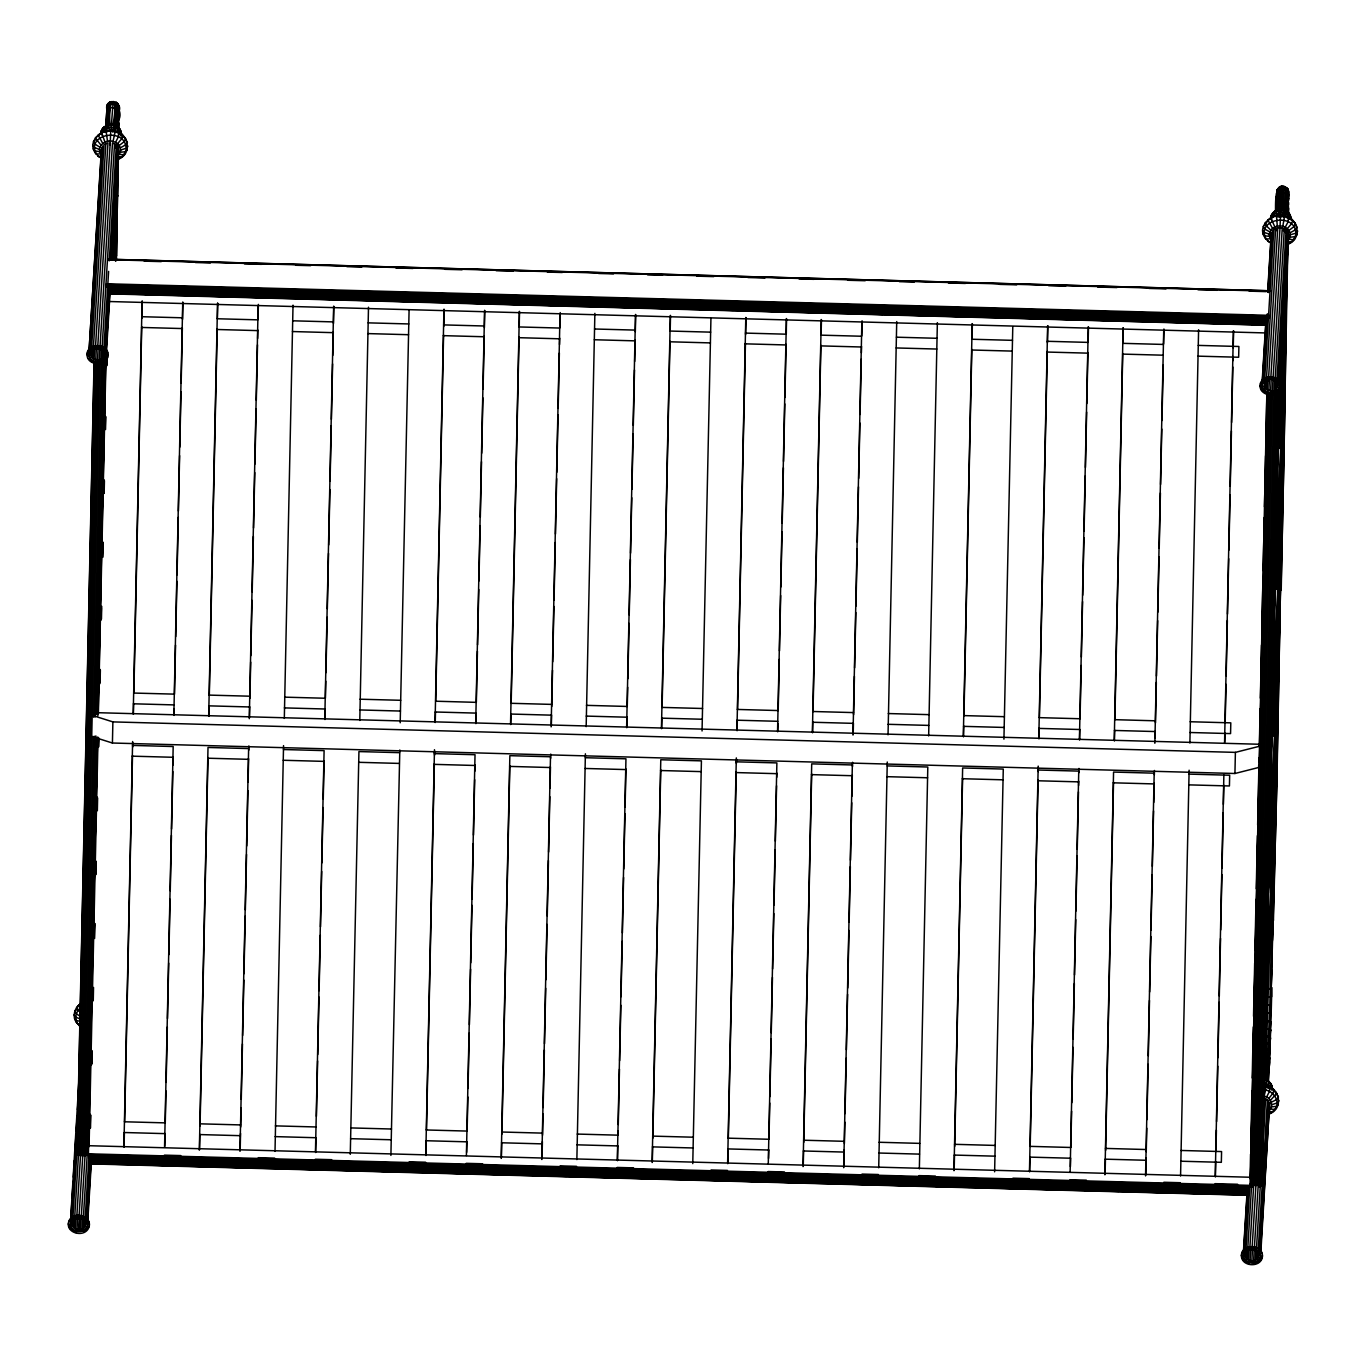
<?xml version="1.0" encoding="UTF-8"?>
<svg xmlns="http://www.w3.org/2000/svg" width="1366" height="1366" viewBox="0 0 1366 1366"><rect width="100%" height="100%" fill="white"/><g stroke="black" fill="none" stroke-linecap="round" stroke-linejoin="round"><path stroke-width="1.5" d="M118.159 127.072L118.227 122.189L118.927 124.135L117.117 126.816L117.169 114.112C127.533 101.545 101.682 95.722 107.487 111.653M117.169 121.694L118.125 120.823L118.125 113.122M118.074 126.048L118.022 103.918L116.434 126.611M118.125 120.823L118.74 119.815C123.982 110.885 111.944 96.388 106.77 109.109M118.74 119.815L118.313 111.841M1285.713 207.291L1287.899 205.788L1287.933 189.14L1282.845 186.1L1281.257 209.032M1287.899 205.788L1288.633 197.933L1287.199 195.816M118.825 109.382L118.637 129.207M1285.662 212.345L1286.892 211.764L1286.943 206.642M1286.892 211.764L1287.848 210.996L1287.182 200.58M1287.848 210.996L1288.07 201.502M118.688 129.514L118.774 123.128M1287.131 206.317L1287.933 213.642L1287.028 212.925M1288.462 214.479L1288.018 207.154M1288.65 213.267L1287.797 188.884L1286.379 212.242M112.08 258.242L113.48 258.02L113.771 243.131M114.044 228.242L114.488 204.866M113.48 258.02L114.71 257.611L115.717 204.439M116.144 181.371L115.837 198.053L117.647 196.072L118.33 158.473M115.581 261.248L115.82 254.332L116.281 256.415L114.71 257.611M115.666 257.064L116.947 194.621L117.647 196.072M116.195 260.616L116.349 254.998M116.793 197.489L117.442 167.42M116.434 259.899L117.493 195.321M116.52 255.715L118.091 159.224M1279.242 399.675L1279.447 389.225M1281.581 357.824L1279.771 448.441M1284.16 296.2L1278.2 591.29L1281.223 589.6L1284.962 400.733L1283.869 463.176L1281.001 590.078L1278.2 591.478L1277.893 606.009M1285.782 274.668L1279.43 590.983M1284.74 383.3L1285.389 349.764M1277.671 403.721L1284.877 402.082L1287.916 242.089M1284.399 283.445L1286.584 282.438L1286.687 276.188M1286.84 267.838L1287.148 251.139M1280.386 590.573L1286.721 279.569L1284.877 402.082M1286.584 282.438L1288.121 243.421M1273.829 589.275L1273.966 582.923M1275.332 589.378L1276.373 540.782M1276.544 532.33L1276.851 517.663M1278.269 448.492L1279.174 403.858M1276.834 589.361L1278.781 496.746M1281.991 518.465L1282.64 487.047M94.032 363.612L77.042 1153.57L78.647 1155.175L95.688 363.083M77.196 1154.15L94.237 362.058M77.742 1154.697L94.783 362.605M79.467 1084.758L79.928 1063.465L70.622 1219.855M80.85 1020.88L81.26 1001.722M82.216 957.003L82.643 937.844M83.599 893.125L84.009 873.967M84.965 829.247L85.375 810.089M86.297 767.504L86.758 746.212M87.68 703.627L88.124 682.334M89.046 639.749L89.456 620.591M90.412 575.871L90.839 556.713M91.795 511.994L92.205 492.836M93.161 448.116L93.571 428.958M94.493 386.373L94.954 365.081M79.706 1084.211L79.894 1075.691M81.089 1020.334L81.26 1011.813M82.455 956.456L82.643 947.936M83.787 894.696L84.009 884.058M85.153 830.818L85.392 820.181M86.536 766.941L86.758 756.303M87.902 703.063L88.09 694.543M89.285 639.186L89.456 630.665M90.651 575.308L90.839 566.788M91.983 513.565L92.205 502.91M93.349 449.687L93.588 439.032M94.732 385.81L94.954 375.155M79.826 1155.551L96.866 363.458M81.209 1155.807L98.25 363.715M82.711 1155.926L99.786 361.7M84.214 1155.892L93.247 736.428M93.656 717.252L101.306 361.666M85.631 1155.704L94.647 736.24M95.057 717.082L102.706 361.495M86.861 1155.397L95.876 735.933M96.337 714.64L103.936 361.17M96.781 737.623L87.8 1154.97L97.584 738.682M97.276 714.196L104.892 360.744M88.414 1154.441L97.396 737.111M97.857 715.818L105.489 360.231M105.865 343.207L105.95 338.939M98.13 713.137L105.728 359.668M105.916 351.147L106.189 338.375M89.063 1146.689L98.045 737.538M98.369 713.718L106.019 358.131M106.155 351.745L106.428 338.956M90.002 1127.087L90.276 1114.314M91.334 1065.343L91.659 1050.437M92.7 1001.466L92.99 988.694M94.083 937.588L94.356 924.816M95.449 873.711L95.722 860.939M96.832 809.833L97.106 797.061M98.198 745.956L98.386 737.435M99.53 684.212L99.855 669.306M100.896 620.335L101.186 607.546M102.279 556.457L102.552 543.668M103.645 492.58L103.918 479.79M105.028 428.702L105.302 415.913M106.394 364.824L106.497 360.556M90.173 1127.667L90.446 1114.895M91.539 1063.79L91.812 1051.017M92.922 999.912L93.144 989.257M94.237 938.169L94.561 923.262M95.62 874.291L95.893 861.502M96.986 810.414L97.259 797.624M98.369 746.519L98.557 738.016M99.735 682.641L100.008 669.869M101.118 618.764L101.34 608.126M102.433 557.021L102.757 542.114M103.816 493.143L104.089 480.371M105.182 429.266L105.455 416.493M106.565 365.388L106.702 359.002M90.515 1127.975L90.788 1115.202M91.881 1064.097L92.154 1051.325M93.264 1000.219L93.537 987.447M94.596 938.476L94.903 923.57M95.962 874.599L96.235 861.809M97.345 810.721L97.618 797.932M98.711 746.843L98.898 738.323M100.077 682.949L100.367 670.177M101.46 619.071L101.733 606.299M102.791 557.328L103.099 542.422M104.157 493.45L104.431 480.678M105.541 429.573L105.814 416.801M106.907 365.695L107.043 359.309M1258.684 765.37L1258.564 767.504L1234.932 773.498L112.422 743.019L112.883 721.897L91.966 715.272M123.913 1146.211L132.622 741.516M133.219 713.581L142.098 301.066M124.084 1147.303L124.391 1132.397M124.63 1121.742L132.502 755.518M132.69 746.997L132.775 742.745M133.39 714.316L133.612 703.678M133.851 693.023L141.722 326.798M141.91 318.278L142.269 301.237M164.552 1147.32L173.175 746.519L132.536 745.426M173.858 714.691L182.737 302.159M164.757 1146.279L165.03 1133.507M165.269 1122.852L165.952 1090.922M166.14 1082.401L167.318 1027.027M167.506 1018.524L168.701 963.15M168.889 954.646L170.067 899.272M170.255 890.769L171.45 835.394M171.587 829.008L172.816 771.517M172.953 765.131L173.141 756.61M174.028 715.425L174.165 709.039M175.531 645.162L174.489 694.133L133.663 693.057M175.719 636.641L176.914 581.284M177.051 574.898L178.28 517.407M178.417 511.021L179.612 455.646M179.8 447.143L180.978 391.769M181.166 383.265L182.361 327.891M182.549 319.371L182.907 302.347M199.334 1150.206L208.008 747.475L248.629 748.568L239.972 1151.316M208.691 715.63L217.553 303.115M199.538 1149.352L199.863 1134.446M200.051 1125.926L207.974 757.567M208.861 716.365L209.083 705.727M209.305 695.072L217.194 328.847M217.416 318.193L217.74 303.286M249.278 718.687L258.157 306.172M240.177 1150.462L240.536 1133.421M240.689 1127.035L241.099 1107.86M241.27 1099.357L242.465 1043.983M242.653 1035.479L243.848 980.105M243.985 973.719L245.214 916.227M245.351 909.841L246.546 854.484M246.734 845.964L247.912 790.607M248.1 782.086L248.595 758.659M248.783 750.156L248.885 745.887M249.483 717.474L249.722 706.837M249.893 698.316L250.678 662.117M250.815 655.731L252.01 600.357M252.198 591.854L253.376 536.479M253.564 527.976L254.759 472.602M254.93 464.099L256.125 408.724M256.313 400.204L257.508 344.847M257.645 338.461L257.815 329.94M258.054 319.303L258.379 304.396M275.01 1151.401L283.547 745.614M284.316 718.414L293.024 305.164M315.478 1151.418L324.101 750.617L283.462 749.524M324.784 718.789L333.663 306.257M315.648 1152.511L315.956 1137.605M316.417 1116.312L317.612 1060.938M317.749 1054.552L318.978 997.06M319.115 990.674L320.31 935.317M320.498 926.797L321.693 871.44M321.864 862.919L323.059 807.562M323.247 799.042L324.066 760.708M324.954 719.523L325.176 708.886M325.415 698.231L325.774 681.19M325.962 672.687L327.157 617.312M327.328 608.809L328.523 553.435M328.711 544.932L329.906 489.557M330.077 481.037L331.272 425.68M331.409 419.294L332.604 363.937M332.775 355.416L333.287 331.989M333.475 323.486L333.833 306.445M350.277 1154.321L358.934 751.573L399.572 752.666M359.787 720.463L368.496 307.213M390.898 1155.414L399.811 749.985M400.204 722.785L409.083 310.27M425.782 1154.407L434.473 749.712M435.071 721.777L443.95 309.262M425.936 1155.499L426.26 1140.593M426.482 1129.955L434.354 763.714M434.542 755.193L434.627 750.941M435.242 722.512L435.481 711.874M443.574 334.994L435.703 701.219L476.153 702.346M443.762 326.474L444.138 309.433M466.404 1155.516L475.026 754.715L434.388 753.622M475.71 722.887L484.589 310.355M466.66 1152.341L466.882 1141.703M467.121 1131.048L467.855 1096.983M468.026 1088.463L469.221 1033.106M469.409 1024.585L470.604 969.228M470.741 962.842L471.97 905.351M472.107 898.965L473.302 843.59M473.49 835.087L474.668 779.713M474.856 771.209L474.992 764.806M475.88 723.621L476.068 715.101M476.341 702.329L477.434 651.223M477.571 644.837L478.766 589.48M478.954 580.96L480.132 525.603M480.32 517.082L481.515 461.725M481.703 453.205L482.881 397.848M483.069 389.327L484.213 336.087M484.401 327.584L484.759 310.543M501.202 1158.419L509.86 755.671L550.498 756.764L541.824 1159.512M510.543 723.826L519.422 311.311L519.268 326.389M501.39 1157.548L501.715 1142.642M501.903 1134.122L509.825 765.763M510.713 724.561L510.935 713.923M511.174 703.268L519.046 337.043M551.13 726.883L560.009 314.368M542.029 1158.658L542.404 1141.617M542.541 1135.231L543.002 1113.939M543.139 1107.553L544.368 1050.061M544.505 1043.675L545.7 988.301M545.871 979.798L547.066 924.423M547.254 915.92L548.449 860.546M548.62 852.043L549.815 796.668M550.003 788.148L550.464 766.855M550.635 758.352L550.737 754.083M551.352 725.67L551.574 715.033M551.762 706.512L552.53 670.313M552.718 661.793L553.913 606.436M554.05 600.05L555.279 542.558M555.467 534.038L556.662 478.681M556.799 472.295L558.028 414.803M558.165 408.417L559.36 353.043M559.548 344.522L559.684 338.136M559.906 327.499L560.231 312.592M576.862 1159.597L585.399 753.81M586.168 726.627L594.876 313.36M617.33 1159.614L625.952 758.813L585.314 757.72M626.635 726.985L635.514 314.453M617.5 1160.707L617.825 1145.801M618.047 1135.146L618.132 1130.894M618.269 1124.508L619.464 1069.134M619.652 1060.631L620.847 1005.256M621.018 996.753L622.213 941.379M622.401 932.858L623.579 877.501M623.767 868.981L624.962 813.624M625.099 807.238L625.918 768.904M626.806 727.719L627.028 717.082M627.267 706.427L627.677 687.269M627.865 678.748L629.043 623.391M629.231 614.871L630.426 559.514M630.563 553.128L631.758 497.753M631.929 489.25L633.124 433.876M633.312 425.355L634.507 369.998M634.678 361.478L635.139 340.185M635.327 331.682L635.685 314.641M652.128 1162.517L660.785 759.769L701.424 760.862L692.767 1163.61M661.468 727.924L670.347 315.409M652.333 1161.646L652.641 1146.74M652.828 1138.22L660.751 769.861M661.639 728.676L661.861 718.021M662.1 707.383L669.972 341.141M670.194 330.487L670.518 315.58M702.056 730.981L710.935 318.466M727.634 1162.603L736.325 757.908M736.94 729.973L745.802 317.458M727.788 1163.695L728.112 1148.789M728.334 1138.151L736.223 771.91M736.394 763.389L736.496 759.137M737.094 730.725L737.333 720.07M737.555 709.432L745.443 343.19M745.614 334.67L745.99 317.629M768.273 1163.712L776.878 762.911L736.257 761.818M777.561 731.083L786.44 318.551L786.304 333.646M768.563 1158.419L768.751 1149.899M768.973 1139.244L769.758 1103.045M769.895 1096.659L771.124 1039.167M771.261 1032.781L772.456 977.424M772.644 968.904L773.822 913.547M774.01 905.026L775.205 849.669M775.376 841.149L776.571 785.792M776.759 777.271L776.844 773.002M777.732 731.817L777.92 723.297M778.193 710.525L779.286 659.419M779.474 650.899L780.669 595.542M780.857 587.021L782.035 531.664M782.223 523.144L783.418 467.787M783.555 461.401L784.784 403.909M784.921 397.523L786.065 344.283M803.054 1166.615L811.711 763.867L852.35 764.96L843.693 1167.708M812.394 732.022L821.273 319.507M803.259 1165.744L803.567 1150.838M803.754 1142.318L811.677 773.959M812.565 732.774L812.787 722.119M813.026 711.481L820.898 345.239M821.12 334.585L821.444 319.678M852.999 735.079L861.861 322.564M843.881 1166.854L844.256 1149.813M844.393 1143.427L844.854 1122.135M845.025 1113.614L846.22 1058.257M846.408 1049.737L847.603 994.38M847.74 987.994L848.969 930.502M849.157 921.982L850.352 866.625M850.489 860.239L851.718 802.747M851.855 796.361L852.316 775.068M852.504 766.548L852.589 762.279M853.204 733.866L853.426 723.229M853.613 714.708L854.433 676.375M854.621 667.854L855.816 612.497M855.953 606.111L857.182 548.62M857.319 542.234L858.514 486.877M858.702 478.356L859.88 422.999M860.068 414.479L861.263 359.121M861.4 352.735L861.536 346.332M861.758 335.695L862.083 320.788M878.714 1167.793L887.268 762.006M888.037 734.823L896.728 321.556M919.352 1168.903L927.804 767.009L887.183 765.916M928.658 735.915L937.366 322.649M953.98 1170.713L962.637 767.965L1003.276 769.058L994.619 1171.806M963.32 736.12L972.199 323.605M954.185 1169.842L954.493 1154.936M954.68 1146.416L962.603 778.057M963.491 736.872L963.713 726.217M963.952 715.579L971.824 349.337M972.063 338.683L972.37 323.776M1003.925 739.177L1012.787 326.662M1029.486 1170.799L1038.194 766.104M1038.792 738.169L1047.654 325.654M1029.64 1171.891L1029.964 1156.985M1030.186 1146.347L1038.075 780.106M1038.245 771.585L1038.348 767.333M1038.963 738.921L1039.185 728.266M1039.406 717.628L1047.295 351.386M1047.466 342.866L1047.842 325.825M1070.124 1171.908L1078.747 771.107L1038.109 770.014M1079.43 739.279L1088.292 326.747M1070.415 1166.615L1070.602 1158.095M1070.824 1147.44L1071.61 1111.241M1071.798 1102.738L1072.976 1047.363M1073.164 1038.843L1074.359 983.486M1074.53 974.965L1075.725 919.608M1075.913 911.088L1077.108 855.731M1077.245 849.345L1078.474 791.853M1078.611 785.467L1078.696 781.215M1078.884 772.695L1078.986 768.426M1079.584 740.013L1079.823 729.376M1080.045 718.721L1081.189 665.498M1081.377 656.978L1082.572 601.621M1082.709 595.235L1083.938 537.743M1084.075 531.34L1085.27 475.983M1085.458 467.462L1086.636 412.105M1086.824 403.585L1087.917 352.479M1088.156 341.841L1088.48 326.935M1104.906 1174.811L1113.563 772.063L1154.202 773.173L1145.545 1175.904M1114.246 740.218L1123.125 327.703M1105.111 1173.94L1105.436 1159.034M1105.606 1150.514L1113.529 782.155M1114.417 740.97L1114.656 730.315M1122.75 353.435L1114.878 719.677L1155.329 720.804M1122.989 342.781L1123.296 327.874M1154.851 743.275L1163.712 330.76M1145.75 1175.05L1146.108 1158.009M1146.245 1151.623L1146.757 1128.196M1146.928 1119.676L1148.123 1064.319M1148.311 1055.798L1149.489 1000.441M1149.677 991.921L1150.872 936.564M1151.009 930.178L1152.204 874.821M1152.375 866.3L1153.57 810.943M1153.758 802.423L1154.168 783.264M1154.355 774.744L1154.441 770.475M1155.141 737.811L1155.277 731.425M1155.465 722.904L1156.336 682.454M1156.473 676.05L1157.668 620.693M1157.856 612.173L1159.034 556.816M1159.222 548.295L1160.417 492.938M1160.588 484.418L1161.783 429.061M1161.971 420.54L1163.166 365.183M1163.61 343.891L1163.934 328.984M1180.565 1175.989L1189.12 770.202M1189.888 743.019L1198.597 329.752M1215.245 1175.853L1223.868 775.051M1224.551 743.224L1233.413 330.692M1215.399 1176.946L1215.723 1162.039M1215.945 1151.384L1216.406 1130.092M1216.594 1121.571L1217.789 1066.214M1217.96 1057.694L1219.155 1002.337M1219.292 995.951L1220.538 938.459M1220.709 929.939L1221.904 874.582M1222.041 868.195L1223.236 812.821M1223.407 804.318L1223.834 785.143M1224.756 741.823L1224.943 733.32M1225.165 722.665L1226.002 684.332M1226.173 675.829L1227.368 620.454M1227.505 614.068L1228.7 558.711M1228.888 550.191L1230.066 494.834M1230.254 486.313L1231.449 430.956M1231.62 422.435L1232.815 367.078M1232.952 360.692L1233.054 356.424M1233.225 347.903L1233.6 330.879M1234.932 773.498L1235.393 752.376L1259.008 746.382L1259.145 744.248L98.728 712.728M1267.375 394.45L1250.334 1186.525L1266.88 391.769M1250.027 1178.738L1250.556 1154.15M1250.829 1141.72L1251.922 1090.717M1252.195 1077.962L1253.288 1026.942M1253.527 1016.321L1254.671 963.184M1254.944 950.429L1256.037 899.409M1256.259 888.788L1257.403 835.65M1257.642 825.013L1258.769 772.097M1258.991 762.313L1259.264 757.686M1259.332 746.109L1260.135 708.749M1260.374 698.128L1261.501 644.991M1261.74 634.353L1262.884 581.216M1263.106 570.595L1264.25 517.458M1264.472 506.82L1265.582 455.817M1265.855 443.062L1266.948 392.042M1251.239 1187.003L1268.263 394.928M1252.417 1187.396L1269.492 393.169M1253.851 1185.517L1270.892 393.425M1255.354 1185.637L1272.378 393.545M1256.857 1185.603L1273.897 393.51M1258.274 1185.415L1275.298 393.34M1259.452 1187.225L1276.527 393.015M1260.391 1186.798L1277.483 392.588M1261.006 1186.286L1278.132 389.942M1261.245 1185.722L1278.371 389.378M1262.543 1161.066L1279.122 390.266M1279.259 383.88L1279.669 364.722M1262.713 1161.629L1279.344 388.712M1279.481 382.326L1279.891 363.168M1272.088 736.103L1273.368 679.124M1273.795 660.188L1273.88 655.97M1273.59 736.069L1275.844 635.224M1274.717 748.705L1271.08 904.224M1275.007 735.933L1277.756 612.224M1265.599 1009.03L1266.111 989.052L1271.2 988.54L1280.386 590.71L1279.43 591.154L1269.834 1005.137L1266.623 1080.267M1275.998 751.18L1276.083 747.031M1272.361 774.368L1272.617 770.134L1272.429 787.158L1276.629 786.031L1280.505 588.456L1276.851 785.587L1271.2 988.54M1268.621 885.407L1270.243 816.356M1266.111 989.052L1266.436 976.331M1272.292 793.407L1270.124 885.39M1269.014 931.766L1264.301 1074.854M1270.995 908.424L1265.428 1079.482M1263.482 1028.359L1270.619 1029.844L1269.765 1039.355L1271.729 970.202M1272.446 940.406L1272.975 919.113L1272.07 918.789M1269.27 921.162L1273.453 920.24L1276.681 785.126L1276.629 786.031M1265.923 997.248L1271.592 996.736L1271.319 987.225M1271.866 987.567L1271.165 1013.726L1271.097 996.036M110.151 145.018L110.766 130.18C127.226 129.224 134.517 153.521 117.869 159.378L122.547 156.185M1265.479 1012.974L1271.131 1013.487L1270.346 1038.775M1270.056 1031.21L1270.875 1021.785L1265.24 1020.761M1271.319 219.772L1270.465 218.287C1271.046 211.218 1279.737 207.154 1285.816 210.484L1284.194 216.613C1271.797 211.679 1255.252 227.815 1266.128 238.982L1270.636 238.811C1266.35 232.561 1273.453 225.253 1280.062 226.022L1280.557 215.128C1297.034 214.24 1304.274 238.469 1287.66 244.343L1292.338 241.15M1267.99 1060.836L1269.526 1059.06L1270.004 1052.127L1268.331 1049.549L1264.233 1048.388L1264.984 1028.325M1270.021 1029.383L1267.528 1081.291M111.022 130.829L111.329 124.357C117.169 124.289 122.82 130.231 121.062 136.105M1269.475 1046.954L1270.551 1038.143M1264.489 1042.258L1270.073 1044.666L1269.782 1053.049L1270.346 1037.511L1264.745 1035.53M1269.817 1051.188L1268.433 1069.544C1270.056 1064.404 1272.292 1053.835 1263.994 1053.801M1268.672 1065.258L1268.929 1060.033M1269.031 1068.417L1268.758 1060.801L1263.772 1058.428M88.995 352.001L101.374 149.526M88.824 354.767L101.716 147.682M87.424 352.377L90.31 348.467L102.621 145.974M90.788 354.153C91.334 345.991 106.258 347.767 104.106 355.963C100.606 364.022 87.031 358.473 91.044 349.918M90.976 355.604L91.249 351.369M91.659 346.998L104.038 144.523L107.982 142.781L95.603 345.239M91.624 356.97L92.017 350.601M105.558 128.711L106.787 110.987L110.97 107.658L115.359 108.273L118.005 111.278L117.288 126.97M105.985 125.843L107.009 107.812M106.394 126.338L107.965 103.645L108.187 105.336M106.668 124.955L106.787 110.987M92.683 358.165L93.195 349.679M105.865 143.447L93.349 348.006L91.522 349.098M107.333 125.382L108.921 102.587L107.197 105.797M94.066 359.087L94.715 348.484M108.546 124.648L110.134 101.784L110.373 103.526M109.963 124.204C107.76 94.22 119.149 94.1 112.968 124.289M95.705 359.685L96.474 346.964M97.72 347.169L110.236 142.593M111.466 124.084L113.19 101.425M97.447 359.924L98.232 347.203M113.771 124.682L112.712 132.092L113.395 131.102M99.206 359.787L99.991 347.049M100.111 345.359L112.49 142.901L116.349 144.864L118.535 148.143L111.705 259.916M114.232 126.867L115.939 101.938L116.178 103.679M100.862 359.275L101.511 348.654M115.547 125.604L117.117 102.809L118.142 104.192M88.858 354.101C89.132 370.306 116.827 357.858 102.057 348.245L114.573 143.669M102.296 358.421L102.809 349.935M117.066 128.199L118.569 105.216L118.074 110.748M103.389 357.294L103.782 350.925M103.833 349.44L108.614 271.407M109.263 260.855L116.349 144.864M104.106 355.963L104.499 349.594M105.182 350.96L109.195 285.579M110.731 260.274L117.698 146.384M105.814 345.478L106.326 337.043M107.231 322.274L107.624 315.956M108.648 299.069L109.041 292.751M111.363 254.793L111.739 248.458M112.644 233.688L113.156 225.253M114.061 210.501L114.454 204.166M115.478 187.296L115.734 183.078M116.776 166.208L117.169 159.89M111.568 260.138L112.217 249.517M112.729 241.014L113.634 226.141M106.019 352.718L109.895 289.438M106.411 352.462L110.151 291.299M112.08 259.677L118.791 150.004M113.037 259.608L115.103 225.612M70.81 1219.343L71.715 1204.59M72.091 1198.255L73.132 1181.385M73.388 1177.168L74.413 1160.297M74.806 1153.963L75.83 1137.093M76.223 1130.775L77.128 1116.005M77.503 1109.687L78.545 1092.8M79.057 1084.365L79.962 1069.612M68.727 1222.092L71.595 1218.182L78.494 1104.257M72.074 1223.868C72.637 1215.706 87.561 1217.482 85.392 1225.678C81.909 1233.737 68.334 1228.171 72.33 1219.616M72.278 1225.319L72.535 1221.067M70.127 1224.465L72.825 1218.813L78.494 1126.011M77.401 1147.542L78.511 1129.477M72.927 1226.685L73.44 1218.199M73.986 1227.88L74.635 1217.26M74.771 1215.62L78.511 1154.458M75.369 1228.802L76.018 1218.182M80.628 1153.792L76.769 1217.055L81.277 1217.191M76.991 1229.4L77.64 1218.796M79.023 1216.884L82.899 1153.604M78.75 1229.639L79.518 1216.901M79.245 1228.273L79.894 1217.721M80.509 1229.502L85.136 1153.911M82.165 1228.99L82.814 1218.37M83.48 1215.842L87.356 1152.58M83.582 1228.136L84.111 1219.65M84.692 1227.01L85.204 1218.523M85.255 1217.038L89.132 1153.775M85.392 1225.678L85.648 1221.426M86.621 1218.557L90.48 1155.294M86.724 1221.511L87.1 1215.177M88.141 1198.306L88.397 1194.089M89.422 1177.219L89.815 1170.901M87.441 1220.316L91.317 1157.036M87.834 1220.06L91.437 1161.015M1262.184 381.148L1265.838 321.625M1267.648 291.88L1271.165 234.491M1262.406 381.421L1266.299 317.663M1267.853 292.153L1271.49 232.63M1260.494 383.675L1263.362 379.765L1267.341 313.821M1268.638 292.563L1272.412 230.939C1276.39 225.714 1286.089 226.705 1288.326 233.091L1279.276 383.47M1264.045 386.902C1274.256 362.656 1286.396 404.746 1264.045 386.902L1264.301 382.668M1264.728 378.262L1273.829 229.488M1264.694 388.268L1265.087 381.934M1275.468 211.61C1275.827 205.873 1273.624 176.863 1287.933 189.14M1275.759 210.791C1276.186 204.883 1273.522 190.659 1283.767 192.691C1291.98 195.201 1285.952 206.232 1287.079 211.918M1276.168 211.303L1277.739 188.61L1276.732 195.372L1277.125 189.857L1277.398 194.04L1278.013 192.862M1276.322 211.969L1276.578 207.854M1265.753 389.464L1266.265 380.994M1275.656 228.395L1266.419 379.304C1251.205 388.2 1278.235 401.963 1279.344 385.861M1277.108 210.33L1278.696 187.535L1278.918 189.259M1267.136 390.386L1267.785 379.816M1278.2 211.662L1279.925 186.732L1280.147 188.474M1268.536 378.638L1277.756 227.729M1279.618 211.235L1278.661 209.51L1278.986 216.955L1278.252 215.93M1279.737 209.169L1281.342 186.254L1281.564 187.996M1268.758 390.983L1269.543 378.297M1270.79 378.467L1280.027 227.559M1270.517 391.222L1271.302 378.536M1282.742 209.237L1284.347 186.322L1284.569 188.081M1272.275 391.086L1273.061 378.399M1273.163 376.64L1282.264 227.849M1284.006 211.832L1285.867 187.159M1273.932 390.574L1274.58 380.004M1285.321 210.552L1286.909 187.757L1288.018 190.574M1284.364 228.634L1275.127 379.543L1278.252 382.258L1279.31 386.527M1275.349 389.72L1275.878 381.268M1286.857 213.164L1287.797 196.243M1276.459 388.593L1276.851 382.241M1276.903 380.738L1286.14 229.812M1277.176 387.261L1277.552 380.909M1278.252 382.258L1287.489 231.349M1279.276 370.288L1279.669 363.919M1280.574 349.03L1280.966 342.661M1282.008 325.654L1282.401 319.285M1283.306 304.396L1283.698 298.027M1284.74 281.02L1285.116 274.651M1286.038 259.762L1286.55 251.259M1277.859 402.543L1278.508 391.957M1279.276 379.27L1280.181 364.466M1280.574 358.114L1281.598 341.193M1281.991 334.841L1283.033 317.919M1279.481 383.744L1288.582 234.952M1277.893 425.287L1280.096 389.327M1280.488 382.975L1284.757 313.156M1277.859 427.216L1280.181 389.122M1280.574 382.787L1284.843 312.968M1276.476 481.191L1278.559 447.126M1275.178 539.297L1280.779 447.792M1275.212 562.16L1282.111 449.38M1273.744 587.5L1274 583.231M1275.161 564.09L1282.196 449.175M1273.795 618.115L1275.622 588.319M1272.48 676.255L1277.825 588.968M1271.08 722.563L1271.866 709.774M1272.395 701.27L1279.293 588.422M1271.046 724.475L1271.951 709.569M1272.48 701.048L1279.122 592.468M1269.748 777.134L1270.004 772.9M1271.046 756.013L1272.344 734.874M1269.765 813.692L1274.666 733.422M1243.35 1252.981L1247.124 1191.34M1243.692 1251.136L1247.465 1189.496M1260.647 1255.576C1260.562 1268.297 1237.306 1263.021 1244.477 1251.546L1248.507 1185.654M1268.348 861.57L1276.015 735.01M1245.143 1255.149C1245.69 1246.987 1260.63 1248.78 1258.462 1256.959C1254.978 1265.018 1241.404 1259.486 1245.399 1250.932M1245.348 1256.618L1245.604 1252.383M1244.477 1251.546L1245.894 1250.112L1249.924 1184.22M1245.997 1257.984L1246.373 1251.632M1266.931 916.313L1267.955 899.426M1268.348 893.091L1268.997 882.521M1247.038 1259.162L1247.568 1250.71M1247.841 1246.885L1251.615 1185.244M1265.65 973.992L1266.282 963.423M1266.931 952.87L1271.063 885.288M1248.439 1260.084L1249.087 1249.514M1245.894 1250.112L1249.822 1248.353L1253.732 1184.595M1265.565 998.802L1272.531 884.775M1250.061 1260.698L1250.71 1250.129M1249.822 1248.353L1252.093 1248.165L1255.986 1184.407M1251.819 1260.938L1252.588 1248.251M1253.578 1260.784L1254.227 1250.214M1258.24 1184.715L1254.33 1248.473L1252.093 1248.165M1262.918 1108.202L1263.567 1097.564L1268.775 1101.047L1259.674 1249.839M1255.234 1260.272L1255.866 1249.702M1256.43 1249.258L1260.716 1179.114M1261.484 1166.359L1262.269 1153.604M1262.918 1142.983L1265.65 1098.332M1256.652 1259.418L1257.164 1250.966M1261.484 1181.71L1261.979 1173.684M1268.28 1080.796L1269.082 1065.992L1267.631 1063.841L1263.55 1062.338M1257.762 1258.291L1258.137 1251.956M1258.325 1248.319L1267.426 1099.528M1268.365 1081.633L1269.082 1065.992M1258.462 1256.959L1258.718 1252.742M1260.186 1246.373L1260.562 1240.004M1261.484 1225.114L1261.877 1218.745M1262.901 1201.738L1263.294 1195.37M1264.216 1180.48L1264.592 1174.111M1265.633 1157.104L1266.026 1150.735M1266.931 1135.846L1267.324 1129.477M1268.365 1112.47L1268.621 1108.219M1260.511 1251.598L1269.612 1102.806L1260.903 1251.324M118.227 108.119L117.954 113.788L116.4 115.922M1287.182 192.094L1287.728 198.753L1288.189 191.052L1287.916 201.451L1288.633 197.933M106.941 110.424L107.351 104.909L107.129 108.477M118.569 105.216L118.159 110.731L118.381 109.434M1281.12 209.305L1280.745 216.801L1280.727 215.726L1283.169 216.05M1265.018 1080.096L1264.677 1082.282L1270.329 1086.072L1271.507 1089.983L1272.224 1086.346L1269.031 1081.479L1264.848 1079.345L1271.234 1084.245L1267.921 1088.446M115.188 131.768L113.002 141.449C105.865 138.871 95.979 146.418 100.845 153.863L96.337 154.034C85.341 142.303 102.433 126.816 115.188 131.768L114.846 130.726M1265.65 1090.068L1265.94 1085.389C1280.13 1087.968 1283.818 1109.021 1268.963 1114.058L1273.624 1110.848L1272.275 1112.061L1268.502 1110.78C1274.632 1106.477 1270.875 1097.069 1264.079 1096.113L1265.65 1090.068C1274.102 1091.554 1280.625 1101.935 1274.854 1109.431L1270.209 1109.021M1288.172 194.382L1287.506 194.979L1288.343 190.164L1288.548 200.341M106.958 107.129L107.111 106.258M117.988 109.434L118.842 106.821M1276.561 194.074C1277.534 185.042 1292.595 190.386 1287.899 198.07M1276.903 191.223L1277.449 194.706L1277.056 192.589M1288.343 190.164L1288.531 196.892M1288.121 193.733L1288.275 192.896L1287.335 196.875M1288.36 192.401L1288.514 191.53L1288.719 193.152M118.688 109.519L118.227 105.609M1277.108 192.845L1277.961 190.301M1276.578 195.936L1276.527 198.446M119.423 128.472L121.454 133.902L120.43 135.319C120.123 125.109 102.33 124.579 101.545 134.807L101.084 131.136L103.065 128.028L101.084 131.136L104.96 142.098M125.399 153.265L123.777 154.768L119.132 154.358C122.974 149.355 118.637 142.44 113.002 141.449M86.997 354.716C86.946 342.234 108.785 342.866 108.068 355.28M108.102 354.631C108.153 367.095 86.314 366.464 87.048 354.05M80.645 1023.629L77.64 1023.732C71.476 1017.79 74.225 1007.852 80.782 1003.395L76.564 1007.681L80.867 1013.487M81.14 1021.444L81.226 1016.953L76.274 1013.794L74.737 1011.13L76.513 1009.781M1272.531 228.378L1267.921 220.011L1271.609 217.809L1272.856 212.976L1270.465 218.287M1290.016 219.345L1289.214 213.42L1291.246 218.85L1290.392 217.348M1295.19 238.23L1290.99 242.363L1287.199 241.065C1294.422 235.823 1287.865 225.288 1280.062 226.022M1241.37 1255.713C1241.318 1243.231 1263.14 1243.863 1262.423 1256.293M1262.457 1255.627C1262.525 1268.109 1240.687 1267.477 1241.404 1255.064M1269.27 1064.199L1269.321 1061.894M1269.526 1059.06L1269.731 1058.018M1288.531 204.763L1288.616 202.544M1282.554 216.016L1283.545 209.647M1288.48 210.091L1288.565 208.093M1282.776 226.397L1284.638 215.691M117.783 129.753L117.954 126.816M1290.102 215.316L1290.938 216.631L1289.931 218.253L1287.557 214.701L1288.326 212.72L1285.816 210.484M1270.619 1030.784L1270.619 1029.844M1281.001 590.078L1281.069 589.019M1291.673 219.243L1292.765 220.677L1291.382 223.922L1284.706 231.725M111.329 124.357L108.563 125.279L109.263 130.965L106.155 131.682M114.403 131.665L116.025 125.535M1265.479 1086.329L1267.102 1080.199M117.869 109.195L118.483 107.931M1288.275 192.896L1287.779 194.382M1276.971 190.745C1278.832 185.332 1287.557 186.237 1288.565 191.821M119.235 131.409L120.157 129.582C116.554 124.528 108.734 123.691 103.867 127.379L106.189 132.331M1289.026 216.357L1289.948 214.547L1287.745 211.764M1287.848 195.697L1288.48 194.484M115.529 142.388L118.364 136.805L118.654 132.143M1266.606 1097.052L1269.441 1091.468L1269.731 1086.807M89.2 352.257L90.105 350.55M89.166 352.906C92.068 345.188 105.916 346.674 106.241 355.228M105.95 356.424C103.184 363.39 91.522 363.032 89.114 355.963M107.675 356.953L104.806 360.863M70.451 1222.621C73.371 1214.903 87.202 1216.389 87.544 1224.943M87.236 1226.139C84.487 1233.105 72.825 1232.747 70.417 1225.678M88.978 1226.668L83.889 1231.893M1265.001 225.031C1267.631 219.021 1273.88 214.718 1280.557 215.128M1262.235 384.205C1264.984 377.238 1276.647 377.597 1279.054 384.666M1279.003 387.722C1276.1 395.44 1262.252 393.954 1261.928 385.4M1280.745 388.251L1277.876 392.162M1241.796 1253.39C1245.075 1244.853 1259.247 1245.297 1262.099 1253.937M1243.521 1253.92C1246.27 1246.936 1257.932 1247.312 1260.34 1254.364M1260.306 1257.42C1257.403 1265.155 1243.555 1263.652 1243.231 1255.098M1262.03 1257.949L1259.162 1261.86L1254.432 1263.977M110.766 130.18L106.087 131.512L107.538 141.296M1277.312 226.244L1276.442 215.469M1283.323 230.803L1288.138 221.753L1288.428 217.092M1273.453 920.24L1272.975 919.113M120.14 133.305L121.147 131.682L120.328 130.368M1271.234 1087.968L1272.224 1086.346L1270.5 1083.136M78.169 1006.691L81.892 1003.293M1276.373 210.227L1273.641 212.328L1274.205 214.342L1272.668 215.913M1266.863 1087.251L1269.629 1082.435L1269.031 1081.479M100.691 133.339L101.716 131.87M1271.866 214.821L1270.875 216.084L1272.309 221.326L1276.527 230.615M1268.758 1098.486L1272.668 1093.637L1274.068 1090.392L1272.958 1088.958M103.867 127.379L108.887 124.562M1273.641 212.328L1274.393 211.406M127.909 146.094L123.777 154.768L121.198 157.397L117.425 156.117M1297.7 231.059L1293.551 239.733L1288.923 239.306M1279.003 1100.757L1277.108 1102.977L1271.729 1104.718M1271.609 217.809L1272.6 216.665M1277.876 188.867L1281.479 186.527M107.812 104.55C110.612 100.23 118.62 102.04 118.569 107.453M114.915 146.777L121.591 138.973L122.991 135.729L121.881 134.295M1286.072 341.38L1281.854 343.207M104.601 126.457L102.177 129.104L102.894 130.965M127.243 149.833L125.416 151.677L120.225 152.292M1297.017 234.781L1295.207 236.625L1290.016 237.24M1278.32 1104.496L1276.51 1106.34L1271.319 1106.955M117.186 117.442L118.142 116.503M1283.647 463.808L1280.847 465.243M1274.854 1109.431L1276.493 1107.928M1270.397 1100.33L1276.8 1093.466L1270.482 1087.985L1263.857 1085.731M95.227 140.083L93.434 141.415L94.971 144.096L99.94 147.238M115.973 147.972L124.05 141.74L125.723 138.803L119.388 133.322L112.78 131.068M1285.765 232.92L1293.841 226.688L1295.497 223.751L1294.131 222.026L1297.188 227.285L1295.361 229.881L1290.119 232.749M109.041 102.843L111.688 101.562M1266.658 221.924L1265.053 222.931L1266.419 225.936L1270.824 230.12M90.31 348.467C95.791 344.198 105.37 346.042 107.743 352.94M1274.205 214.342L1280.932 212.242L1287.557 214.701M1263.362 379.765C1269.373 374.865 1280.898 378.126 1281.12 386.578M71.595 1218.182C77.606 1213.281 89.132 1216.543 89.353 1224.995M72.825 1218.813L74.652 1217.721M120.328 147.801L125.57 144.916L127.397 142.337L124.34 137.061M1267.699 1104.001L1276.647 1099.579L1278.474 1097L1275.417 1091.724M120.635 150.055L126.031 148.313C125.638 126.953 85.443 133.731 96.337 154.034M106.65 130.504L102.809 131.699L95.278 137.966L101.033 145.172M102.587 362.178L94.715 362.827M1279.037 215.93L1277.398 216.443L1275.827 211.03L1281.035 210.023L1288.326 212.72M102.484 155.707L98.796 156.8L94.954 152.446M1278.2 591.478L1279.43 591.154M1269.424 1022.861L1270.875 1021.785M1286.601 235.737L1295.822 233.262C1295.412 211.901 1255.234 218.697 1266.128 238.982M1275.383 655.953L1278.969 655.099L1279.105 653.05M1275.878 216.477L1284.979 216.716L1292.765 220.677M1273.129 394.262L1267.785 394.125M1276.629 528.096L1281.735 527.071L1281.871 524.749M1265.701 1005.086L1270.858 1004.915M106.77 131.819L102.809 131.699L98.13 135.046L102.757 143.413M110.065 259.267L1270.482 290.787M107.914 259.267L1270.465 290.838M107.88 259.677L1270.431 291.231M144.215 261.145L161.273 261.606M195.406 262.528L210.33 262.938M244.463 263.877L261.538 264.338M295.654 265.26L310.594 265.67M346.862 266.643L361.785 267.053M395.918 267.975L412.976 268.453M444.975 269.307L462.05 269.785M496.165 270.707L513.24 271.168M547.373 272.09L562.297 272.5M598.564 273.49L613.488 273.883M647.621 274.822L662.561 275.215M696.694 276.154L713.752 276.615M747.885 277.537L764.943 277.998M799.076 278.937L814.016 279.33M848.132 280.269L865.207 280.73M899.34 281.652L914.264 282.062M948.397 282.984L965.455 283.445M999.588 284.367L1016.663 284.845M1048.661 285.699L1065.719 286.177M1097.718 287.048L1116.91 287.56M1148.908 288.431L1165.983 288.892M1197.965 289.763L1217.174 290.292M1249.173 291.146L1266.231 291.624M106.411 283.769L1268.963 315.324M106.36 284.487L1268.929 316.058M106.326 285.494L1268.877 317.066M106.275 286.706L1268.843 318.278M108.375 288.106L1266.658 319.559M108.341 289.472L1266.623 320.925M108.307 290.787L1266.589 322.239M110.407 292.017L1266.572 323.401M110.407 292.939L1266.555 324.34M108.341 293.383L129.668 293.963M144.591 294.356L178.724 295.295M195.799 295.756L227.798 296.627M244.856 297.088L278.988 298.01M296.046 298.471L330.179 299.41M347.237 299.871L381.37 300.793M396.311 301.203L430.444 302.125M447.502 302.586L481.635 303.508M496.558 303.918L530.691 304.84M547.766 305.318L581.882 306.24M596.822 306.65L630.955 307.572M648.013 308.033L682.146 308.955M699.204 309.416L733.337 310.355M748.278 310.748L782.411 311.687M799.469 312.148L833.601 313.07M848.525 313.48L882.658 314.402M899.716 314.863L933.849 315.802M948.789 316.195L985.057 317.185M999.98 317.595L1034.113 318.517M1051.171 318.978L1085.304 319.9M1100.245 320.31L1134.361 321.249M1151.436 321.71L1185.568 322.632M1200.492 323.042L1234.625 323.964M1251.683 324.425L1266.623 324.835M108.273 293.519L1266.555 324.988M108.273 293.827L1266.589 325.245M108.153 301.493L1266.453 332.962M141.757 316.707L182.395 317.8M217.228 318.756L257.85 319.849M292.683 320.805L333.321 321.898M368.154 322.854L408.793 323.947M443.609 324.903L484.247 325.996M519.08 326.952L559.719 328.045M594.534 329.001L635.173 330.094M670.006 331.05L710.644 332.143M745.477 333.099L786.099 334.192M820.932 335.148L861.57 336.241M896.403 337.197L937.025 338.29M971.858 339.246L1012.496 340.339M1047.329 341.295L1087.951 342.388M1122.784 343.344L1163.422 344.437M1198.255 345.393L1238.894 346.486L1238.655 357.243L1198.016 356.15M141.535 327.447L182.156 328.557M216.989 329.496L257.628 330.606M292.461 331.545L333.082 332.655M367.915 333.594L408.554 334.704M443.387 335.643L484.025 336.753M518.841 337.692L559.479 338.802M594.312 339.741L634.951 340.851M669.767 341.79L710.405 342.9M745.238 343.839L785.877 344.949M820.71 345.888L861.331 346.998M896.164 347.954L936.803 349.047M971.636 350.003L1012.257 351.096M1047.09 352.052L1087.729 353.145M1122.562 354.101L1163.183 355.194M209.135 695.106L249.756 696.199M284.589 697.155L325.228 698.248M360.061 699.204L400.699 700.297M510.986 703.302L551.625 704.395M586.441 705.351L627.079 706.444M661.912 707.4L702.551 708.493M737.384 709.449L778.005 710.542M812.838 711.498L853.477 712.591M888.31 713.547L928.931 714.64M963.764 715.596L1004.403 716.689M1039.236 717.645L1079.857 718.738M1190.162 721.743L1230.8 722.853L1230.561 733.593L1189.923 732.5M133.441 703.797L174.063 704.907M208.896 705.846L249.534 706.956M284.367 707.895L324.988 709.005M359.821 709.944L400.46 711.054M435.293 711.993L475.931 713.103M510.747 714.042L551.386 715.152M586.219 716.091L626.857 717.201M661.673 718.157L702.312 719.25M737.145 720.206L777.783 721.299M812.616 722.255L853.238 723.348M888.071 724.304L928.709 725.397M963.542 726.353L1004.164 727.446M1038.997 728.402L1079.635 729.495M1114.468 730.451L1155.09 731.544M112.883 721.897L1235.393 752.376M1189.035 774.112L1229.673 775.222L1229.434 785.962L1188.796 784.869M132.314 756.166L172.936 757.276M207.769 758.215L248.407 759.325M283.24 760.264L323.879 761.374M358.695 762.313L399.333 763.423M434.166 764.362L474.805 765.472M509.62 766.411L550.259 767.521M585.092 768.46L625.73 769.57M660.546 770.526L701.185 771.619M736.018 772.575L776.656 773.668M811.489 774.624L852.111 775.717M886.944 776.673L927.582 777.766M962.415 778.722L1003.037 779.815M1037.87 780.771L1078.508 781.864M1113.341 782.82L1153.98 783.913M124.443 1121.776L165.081 1122.869M199.914 1123.825L240.536 1124.918M275.369 1125.874L316.007 1126.967M350.84 1127.923L391.479 1129.016M426.294 1129.972L466.933 1131.065M501.766 1132.021L542.404 1133.114M577.22 1134.07L617.859 1135.163M652.692 1136.119L693.33 1137.212M728.163 1138.168L768.785 1139.261M803.618 1140.217L844.256 1141.31M879.089 1142.266L919.711 1143.376M954.544 1144.315L995.182 1145.425M1030.015 1146.364L1070.637 1147.474M1105.47 1148.413L1146.108 1149.523M1180.941 1150.462L1221.58 1151.572L1221.341 1162.312L1180.702 1161.22M124.221 1132.516L164.842 1133.626M199.675 1134.565L240.314 1135.675M275.147 1136.614L315.768 1137.724M350.601 1138.681L391.239 1139.773M426.072 1140.73L466.711 1141.822M501.527 1142.779L542.165 1143.871M576.998 1144.828L617.637 1145.92M652.453 1146.877L693.091 1147.969M727.924 1148.926L768.563 1150.018M803.396 1150.975L844.017 1152.067M878.85 1153.024L919.489 1154.116M954.322 1155.073L994.943 1156.165M1029.776 1157.122L1070.415 1158.214M1105.248 1159.171L1145.869 1160.263M89.063 1145.715L1251.615 1177.287M164.381 1155.141L180.773 1155.585M258.294 1157.685L274.686 1158.129M315.307 1159.239L331.699 1159.683M409.219 1161.783L425.611 1162.227M466.233 1163.337L482.625 1163.781M560.145 1165.881L576.537 1166.325M617.176 1167.435L633.551 1167.879M711.071 1169.979L727.463 1170.423M768.102 1171.533L784.494 1171.977M861.997 1174.077L878.389 1174.521M919.028 1175.631L935.42 1176.075M1012.923 1178.175L1029.315 1178.619M1069.954 1179.729L1086.346 1180.173M1163.849 1182.273L1180.241 1182.717M1215.074 1183.673L1237.613 1184.271M88.892 1153.826L1251.444 1185.398M88.841 1154.56L1251.41 1186.132M88.807 1155.568L1251.358 1187.139M88.756 1156.78L1249.19 1188.3M88.722 1158.112L1249.139 1189.632M90.805 1159.546L1246.97 1190.947M90.788 1160.861L1246.936 1192.262M90.754 1162.022L1246.919 1193.423M90.754 1162.961L1246.902 1194.345M90.805 1163.439L114.283 1164.088M129.207 1164.498L165.474 1165.471M180.397 1165.881L214.53 1166.803M231.605 1167.264L263.604 1168.135M280.662 1168.596L314.795 1169.535M331.853 1169.996L365.986 1170.918M380.926 1171.328L415.042 1172.25M432.117 1172.711L466.25 1173.65M481.174 1174.043L517.441 1175.033M532.364 1175.443L566.497 1176.365M583.572 1176.826L617.688 1177.748M632.629 1178.158L666.762 1179.08M683.82 1179.558L717.953 1180.48M732.876 1180.89L769.143 1181.863M784.084 1182.273L818.217 1183.195M835.275 1183.656L867.273 1184.527M884.331 1185.005L918.464 1185.927M935.539 1186.388L969.655 1187.31M984.596 1187.72L1018.729 1188.642M1035.787 1189.103L1069.919 1190.042M1084.843 1190.435L1118.976 1191.374M1136.051 1191.835L1170.184 1192.757M1187.242 1193.218L1221.375 1194.157M1236.298 1194.55L1246.97 1194.84M90.754 1163.593L1246.902 1194.994M90.754 1163.9L1246.936 1195.25M1273.232 236.83L1264.609 235.789L1263.055 233.859M1267.87 853.75L1273.505 853.494L1275.127 851.974M1270.926 721.094L1277.517 720.377L1277.654 718.482M99.838 151.746L94.835 150.841L93.281 148.911M79.467 1021.153L76.12 1020.556L74.567 1018.609M1273.027 235.379L1264.148 232.408L1262.543 230.103M91.505 736.394L112.422 743.019M99.974 347.476L102.057 348.245M1249.07 1263.823L1244.426 1261.467L1241.728 1257.403M76.001 1232.542L69.7 1228.307L68.334 1223.765M99.53 149.475L94.356 147.443L92.768 145.137M80.816 1019.19L75.659 1017.158L74.054 1014.853M1273.283 233.928L1264.762 229.044L1263.226 226.363M1271.063 242.875L1267.477 240.467L1271.831 243.916M1265.292 393.186L1261.467 389.891L1260.118 385.349M100.077 157.107L97.686 155.519L102.04 158.951L101.272 157.91M92.222 361.905L88.414 358.592M83.36 1217.96L86.485 1220.675M1285.952 188.628L1287.131 189.481M116.076 102.211L117.339 104.516M108.426 126.714L106.582 125.279L106.036 126.065L107.607 131.477M1283.169 461.913L1283.869 463.176M1264.745 237.394L1268.587 241.748M1258.206 1250.436L1260.596 1256.242M76.257 1022.144L80.099 1026.498L78.989 1025.217M1272.531 1088.565L1271.405 1085.031M77.64 1023.732C74.174 1018.729 75.711 1011.643 80.492 1008.074L79.433 1004.761M118.825 117.596L118.979 118.705M87.322 1222.416C90.293 1233.874 69.495 1235.154 70.161 1223.816M118.842 112.985L118.996 114.198M107.47 105.165L107.555 106.565M118.774 106.872L118.74 111.944M68.761 1221.426C64.868 1233.413 85.016 1238.313 88.927 1227.317C92.82 1215.347 72.671 1210.447 68.761 1221.426M1260.528 383.009C1256.635 394.996 1276.783 399.897 1280.693 388.9C1284.603 376.931 1264.455 372.03 1260.528 383.009"/></g></svg>
